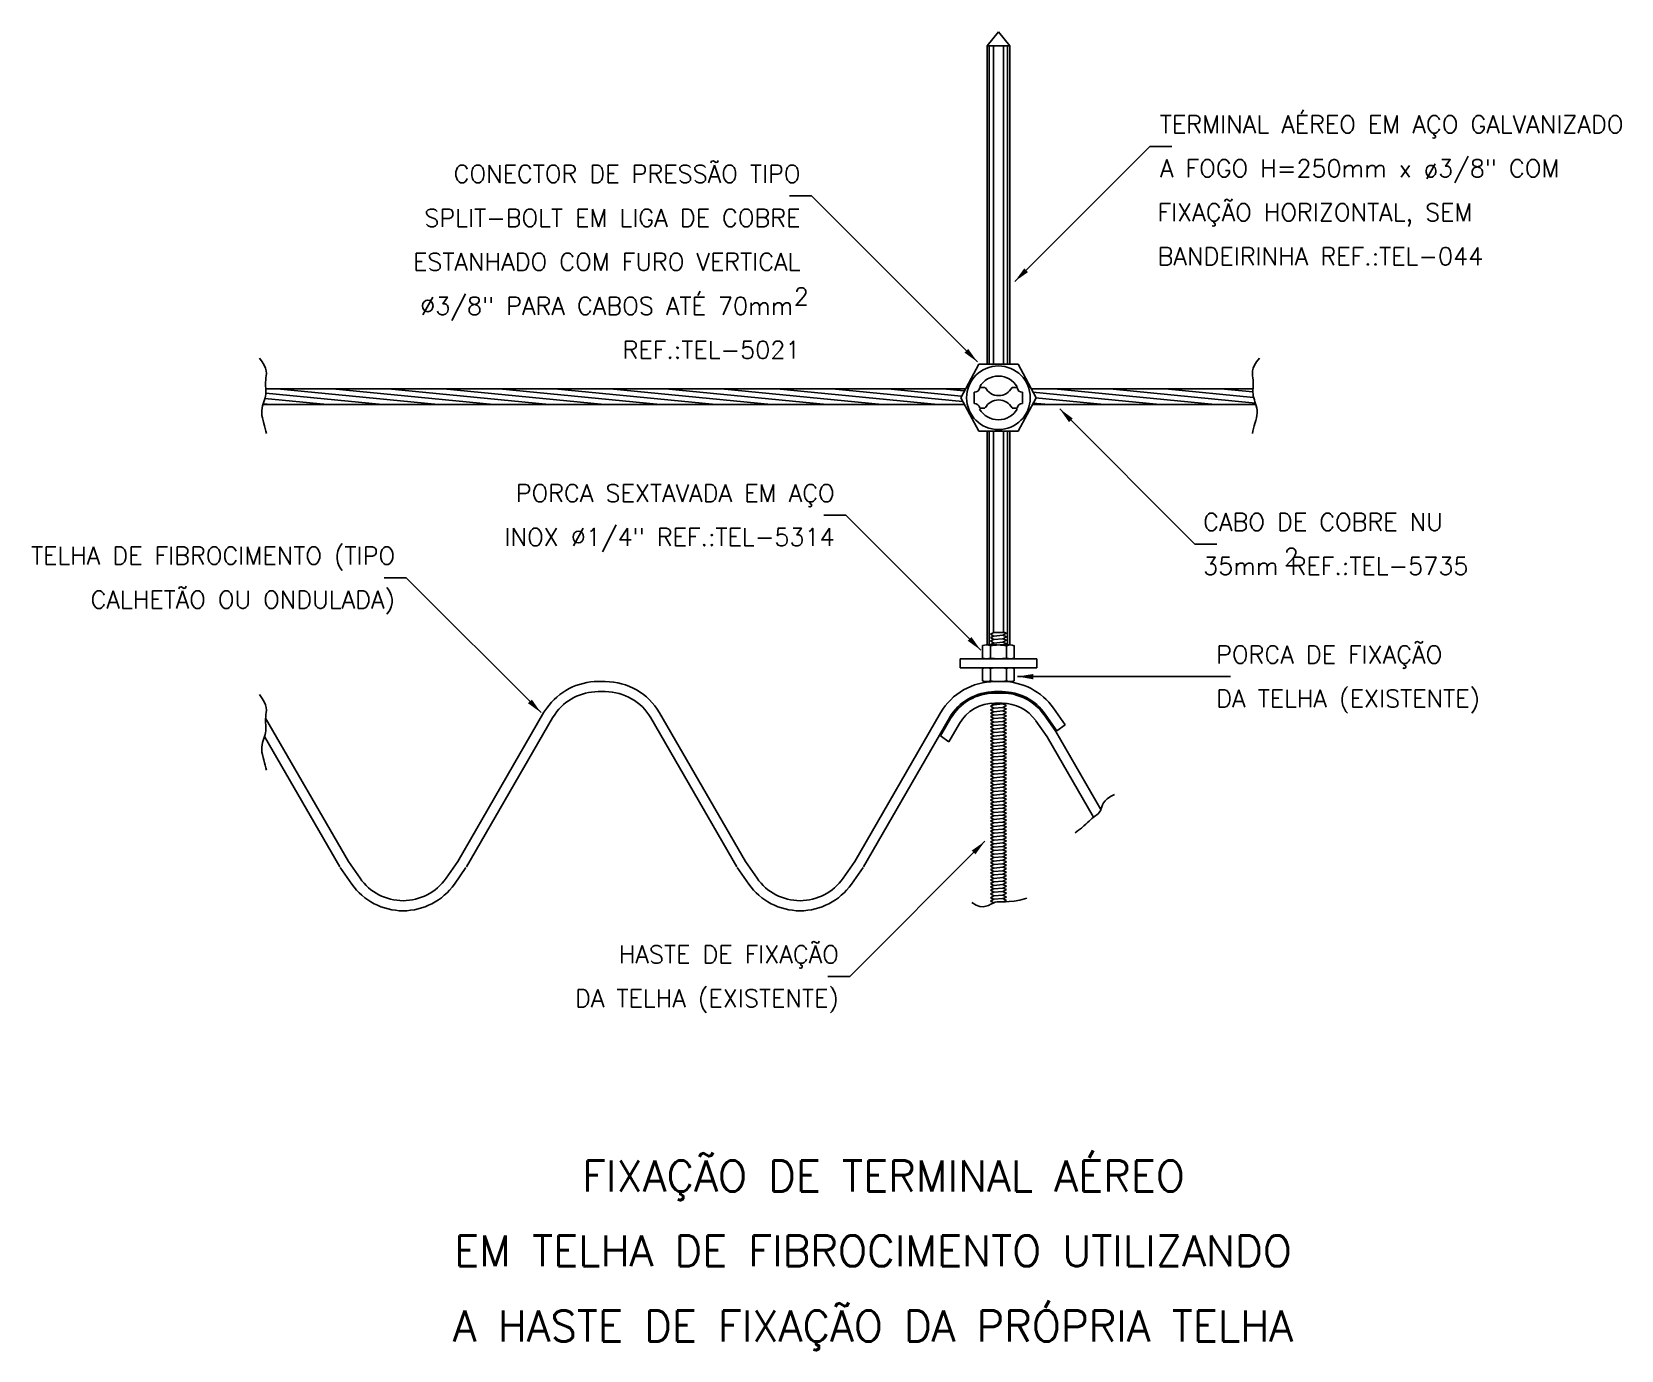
# Model space of a CAD drawing. Header units: millimetres. Extents: x -6086.7 to -6068.7, y -4779.1 to -4764.2.
import ezdxf
from ezdxf.enums import TextEntityAlignment as Align

# ---------------------------------------------------------------- set-up
doc = ezdxf.new("R2010")
doc.units = ezdxf.units.MM
doc.header["$LTSCALE"] = 10
doc.layers.add('Termotécnica', color=7, linetype='Continuous')
doc.styles.add('r140', font='romans.shx')
doc.styles.add('r80', font='romans.shx')

msp = doc.modelspace()

# ---------------------------------------------------------------- linework, layer by layer
at = {"layer": 'Termotécnica', "color": 3}
for p, q in [((-6075.735, -4764.152), (-6075.863, -4764.312)), ((-6075.863, -4764.312), (-6075.607, -4764.312)), ((-6075.863, -4767.932), (-6075.863, -4764.312)), ((-6075.607, -4764.312), (-6075.735, -4764.152)), ((-6075.607, -4767.932), (-6075.607, -4764.312)), ((-6075.863, -4771.124), (-6075.863, -4768.695)), ((-6075.607, -4771.124), (-6075.607, -4768.695)), ((-6076.172, -4771.282), (-6076.172, -4771.384)), ((-6075.298, -4771.282), (-6076.172, -4771.282)), ((-6075.298, -4771.282), (-6075.298, -4771.384)), ((-6076.172, -4771.384), (-6075.298, -4771.384))]:
    msp.add_line(p, q, dxfattribs=at)
at = {"layer": 'Termotécnica', "color": 1}
for p, q in [((-6075.839, -4767.932), (-6075.839, -4764.312)), ((-6075.791, -4767.932), (-6075.791, -4764.312)), ((-6075.679, -4767.932), (-6075.679, -4764.312)), ((-6075.631, -4767.932), (-6075.631, -4764.312)), ((-6082.739, -4768.392), (-6084.068, -4768.262)), ((-6082.108, -4768.392), (-6083.939, -4768.212)), ((-6081.476, -4768.392), (-6083.308, -4768.212)), ((-6080.845, -4768.392), (-6082.677, -4768.212)), ((-6080.214, -4768.392), (-6082.045, -4768.212)), ((-6079.582, -4768.392), (-6081.414, -4768.212)), ((-6078.951, -4768.392), (-6080.783, -4768.212)), ((-6078.32, -4768.392), (-6080.151, -4768.212)), ((-6077.688, -4768.392), (-6079.52, -4768.212)), ((-6077.057, -4768.392), (-6078.889, -4768.212)), ((-6076.426, -4768.392), (-6078.257, -4768.212)), ((-6076.145, -4768.358), (-6077.626, -4768.212)), ((-6076.158, -4768.295), (-6076.995, -4768.212)), ((-6076.127, -4768.236), (-6076.363, -4768.212)), ((-6073.9, -4768.392), (-6075.346, -4768.25)), ((-6073.269, -4768.392), (-6075.101, -4768.212)), ((-6072.813, -4768.375), (-6074.469, -4768.212)), ((-6072.833, -4768.311), (-6073.838, -4768.212)), ((-6072.841, -4768.248), (-6073.207, -4768.212)), ((-6084.002, -4768.392), (-6084.098, -4768.383)), ((-6083.37, -4768.392), (-6084.078, -4768.323)), ((-6075.163, -4768.392), (-6075.344, -4768.375)), ((-6074.532, -4768.392), (-6075.312, -4768.316)), ((-6075.839, -4771.124), (-6075.839, -4768.695)), ((-6075.791, -4770.985), (-6075.791, -4768.695)), ((-6075.679, -4770.985), (-6075.679, -4768.695)), ((-6075.631, -4771.124), (-6075.631, -4768.695)), ((-6075.685, -4771.015), (-6075.786, -4771.024)), ((-6075.685, -4771.055), (-6075.786, -4771.064)), ((-6075.685, -4771.094), (-6075.786, -4771.103)), ((-6075.779, -4771.656), (-6075.806, -4771.659)), ((-6075.665, -4771.666), (-6075.731, -4771.672)), ((-6075.685, -4771.796), (-6075.786, -4771.805)), ((-6075.685, -4771.836), (-6075.786, -4771.845)), ((-6075.685, -4771.875), (-6075.786, -4771.884)), ((-6075.685, -4771.915), (-6075.786, -4771.924)), ((-6075.685, -4771.954), (-6075.786, -4771.963)), ((-6075.685, -4771.994), (-6075.786, -4772.003)), ((-6075.685, -4772.033), (-6075.786, -4772.042)), ((-6075.685, -4772.073), (-6075.786, -4772.082)), ((-6075.685, -4772.112), (-6075.786, -4772.121)), ((-6075.685, -4772.152), (-6075.786, -4772.161)), ((-6075.685, -4772.191), (-6075.786, -4772.2)), ((-6075.685, -4772.231), (-6075.786, -4772.24)), ((-6075.685, -4772.27), (-6075.786, -4772.279)), ((-6075.685, -4772.31), (-6075.786, -4772.319)), ((-6075.685, -4772.349), (-6075.786, -4772.358)), ((-6075.685, -4772.389), (-6075.786, -4772.398)), ((-6075.685, -4772.428), (-6075.786, -4772.437)), ((-6075.685, -4772.468), (-6075.786, -4772.477)), ((-6075.685, -4772.507), (-6075.786, -4772.516)), ((-6075.685, -4772.547), (-6075.786, -4772.556)), ((-6075.685, -4772.586), (-6075.786, -4772.595)), ((-6075.685, -4772.626), (-6075.786, -4772.635)), ((-6075.685, -4772.665), (-6075.786, -4772.674)), ((-6075.685, -4772.705), (-6075.786, -4772.714)), ((-6075.685, -4772.744), (-6075.786, -4772.753)), ((-6075.685, -4772.784), (-6075.786, -4772.793)), ((-6075.685, -4772.823), (-6075.786, -4772.832)), ((-6075.685, -4772.863), (-6075.786, -4772.872)), ((-6075.685, -4772.902), (-6075.786, -4772.911)), ((-6075.685, -4772.942), (-6075.786, -4772.951)), ((-6075.685, -4772.981), (-6075.786, -4772.99)), ((-6075.685, -4773.021), (-6075.786, -4773.03)), ((-6075.685, -4773.06), (-6075.786, -4773.069)), ((-6075.685, -4773.1), (-6075.786, -4773.109)), ((-6075.685, -4773.139), (-6075.786, -4773.148)), ((-6075.685, -4773.179), (-6075.786, -4773.188)), ((-6075.685, -4773.218), (-6075.786, -4773.227)), ((-6075.685, -4773.258), (-6075.786, -4773.267)), ((-6075.685, -4773.297), (-6075.786, -4773.306)), ((-6075.685, -4773.337), (-6075.786, -4773.346)), ((-6075.685, -4773.376), (-6075.786, -4773.385)), ((-6075.685, -4773.416), (-6075.786, -4773.425)), ((-6075.685, -4773.455), (-6075.786, -4773.464)), ((-6075.685, -4773.495), (-6075.786, -4773.504)), ((-6075.685, -4773.534), (-6075.786, -4773.543)), ((-6075.685, -4773.574), (-6075.786, -4773.583)), ((-6075.685, -4773.613), (-6075.786, -4773.622)), ((-6075.685, -4773.653), (-6075.786, -4773.662)), ((-6075.685, -4773.692), (-6075.786, -4773.701)), ((-6075.685, -4773.732), (-6075.786, -4773.741)), ((-6075.685, -4773.771), (-6075.786, -4773.78)), ((-6075.685, -4773.811), (-6075.786, -4773.82)), ((-6075.685, -4773.85), (-6075.786, -4773.859)), ((-6075.685, -4773.89), (-6075.786, -4773.899)), ((-6075.685, -4773.929), (-6075.786, -4773.938)), ((-6075.685, -4773.969), (-6075.786, -4773.978)), ((-6075.685, -4774.008), (-6075.786, -4774.017))]:
    msp.add_line(p, q, dxfattribs=at)
at = {"layer": 'Termotécnica', "color": 2}
for p, q in [((-6075.549, -4766.991), (-6074.013, -4765.455)), ((-6073.763, -4765.455), (-6074.013, -4765.455)), ((-6077.862, -4766.019), (-6078.112, -4766.019)), ((-6075.974, -4767.907), (-6077.862, -4766.019)), ((-6076.164, -4768.314), (-6075.959, -4767.932)), ((-6075.735, -4767.932), (-6075.959, -4767.932)), ((-6075.735, -4767.932), (-6075.511, -4767.932)), ((-6075.511, -4767.932), (-6075.307, -4768.314)), ((-6076.114, -4768.212), (-6084.068, -4768.212)), ((-6076.01, -4768.251), (-6076.01, -4768.38)), ((-6075.89, -4768.198), (-6075.948, -4768.198)), ((-6075.581, -4768.198), (-6075.522, -4768.198)), ((-6075.461, -4768.251), (-6075.461, -4768.38)), ((-6075.366, -4768.212), (-6072.84, -4768.212)), ((-6076.127, -4768.392), (-6084.1, -4768.392)), ((-6075.959, -4768.695), (-6076.164, -4768.314)), ((-6075.89, -4768.432), (-6075.948, -4768.432)), ((-6075.581, -4768.432), (-6075.522, -4768.432)), ((-6075.307, -4768.314), (-6075.511, -4768.695)), ((-6075.353, -4768.392), (-6072.808, -4768.392)), ((-6075.038, -4768.441), (-6073.503, -4769.977)), ((-6075.735, -4768.695), (-6075.959, -4768.695)), ((-6075.735, -4768.695), (-6075.511, -4768.695)), ((-6077.472, -4769.649), (-6077.722, -4769.649)), ((-6075.937, -4771.184), (-6077.472, -4769.649)), ((-6073.253, -4769.977), (-6073.503, -4769.977)), ((-6082.472, -4770.36), (-6082.722, -4770.36)), ((-6080.937, -4771.895), (-6082.472, -4770.36)), ((-6075.786, -4770.985), (-6075.825, -4771.001)), ((-6075.825, -4771.001), (-6075.786, -4771.024)), ((-6075.664, -4770.985), (-6075.786, -4770.985)), ((-6075.645, -4770.992), (-6075.685, -4771.015)), ((-6075.685, -4771.015), (-6075.645, -4771.032)), ((-6075.664, -4770.985), (-6075.645, -4770.992)), ((-6075.915, -4771.133), (-6075.915, -4771.274)), ((-6075.876, -4771.124), (-6075.751, -4771.124)), ((-6075.786, -4771.024), (-6075.825, -4771.04)), ((-6075.825, -4771.04), (-6075.786, -4771.064)), ((-6075.786, -4771.064), (-6075.825, -4771.08)), ((-6075.825, -4771.08), (-6075.786, -4771.103)), ((-6075.786, -4771.103), (-6075.825, -4771.119)), ((-6075.825, -4771.119), (-6075.817, -4771.124)), ((-6075.825, -4771.133), (-6075.825, -4771.274)), ((-6075.61, -4771.124), (-6075.719, -4771.124)), ((-6075.645, -4771.032), (-6075.685, -4771.055)), ((-6075.685, -4771.055), (-6075.645, -4771.071)), ((-6075.645, -4771.071), (-6075.685, -4771.094)), ((-6075.685, -4771.094), (-6075.645, -4771.111)), ((-6075.645, -4771.111), (-6075.669, -4771.124)), ((-6075.645, -4771.133), (-6075.645, -4771.274)), ((-6075.555, -4771.133), (-6075.555, -4771.274)), ((-6075.876, -4771.282), (-6075.751, -4771.282)), ((-6075.61, -4771.282), (-6075.719, -4771.282)), ((-6080.206, -4771.541), (-6080.289, -4771.541)), ((-6075.915, -4771.392), (-6075.915, -4771.533)), ((-6075.876, -4771.384), (-6075.751, -4771.384)), ((-6075.876, -4771.541), (-6075.751, -4771.541)), ((-6075.825, -4771.392), (-6075.825, -4771.533)), ((-6075.776, -4771.541), (-6075.693, -4771.541)), ((-6075.61, -4771.384), (-6075.719, -4771.384)), ((-6075.61, -4771.541), (-6075.719, -4771.541)), ((-6075.645, -4771.392), (-6075.645, -4771.533)), ((-6075.555, -4771.392), (-6075.555, -4771.533)), ((-6075.518, -4771.484), (-6073.346, -4771.484)), ((-6073.096, -4771.484), (-6073.346, -4771.484)), ((-6080.206, -4771.656), (-6080.289, -4771.656)), ((-6075.806, -4771.659), (-6075.825, -4771.67)), ((-6075.825, -4771.67), (-6075.818, -4771.673)), ((-6075.809, -4771.657), (-6075.806, -4771.659)), ((-6075.776, -4771.656), (-6075.693, -4771.656)), ((-6075.776, -4771.672), (-6075.693, -4771.672)), ((-6075.651, -4771.658), (-6075.665, -4771.666)), ((-6075.665, -4771.666), (-6075.647, -4771.674)), ((-6081.885, -4773.589), (-6080.904, -4771.89)), ((-6078.612, -4773.589), (-6079.589, -4771.897)), ((-6077.37, -4773.589), (-6076.393, -4771.897)), ((-6075.786, -4771.805), (-6075.825, -4771.821)), ((-6075.825, -4771.821), (-6075.786, -4771.845)), ((-6075.786, -4771.845), (-6075.825, -4771.861)), ((-6075.825, -4771.861), (-6075.786, -4771.884)), ((-6075.786, -4771.884), (-6075.825, -4771.9)), ((-6075.825, -4771.9), (-6075.786, -4771.924)), ((-6075.786, -4771.924), (-6075.825, -4771.94)), ((-6075.814, -4771.789), (-6075.786, -4771.805)), ((-6075.776, -4771.787), (-6075.693, -4771.787)), ((-6075.67, -4771.788), (-6075.685, -4771.796)), ((-6075.685, -4771.796), (-6075.645, -4771.813)), ((-6075.645, -4771.813), (-6075.685, -4771.836)), ((-6075.685, -4771.836), (-6075.645, -4771.852)), ((-6075.645, -4771.852), (-6075.685, -4771.875)), ((-6075.685, -4771.875), (-6075.645, -4771.892)), ((-6075.645, -4771.892), (-6075.685, -4771.915)), ((-6075.685, -4771.915), (-6075.645, -4771.931)), ((-6083.128, -4773.589), (-6084.069, -4771.958)), ((-6081.785, -4773.647), (-6080.806, -4771.952)), ((-6078.712, -4773.647), (-6079.689, -4771.955)), ((-6077.27, -4773.647), (-6076.293, -4771.955)), ((-6076.393, -4772.16), (-6076.279, -4771.963)), ((-6076.298, -4772.226), (-6076.179, -4772.02)), ((-6075.825, -4771.94), (-6075.786, -4771.963)), ((-6075.786, -4771.963), (-6075.825, -4771.979)), ((-6075.825, -4771.979), (-6075.786, -4772.003)), ((-6075.786, -4772.003), (-6075.825, -4772.019)), ((-6075.825, -4772.019), (-6075.786, -4772.042)), ((-6075.786, -4772.042), (-6075.825, -4772.058)), ((-6075.825, -4772.058), (-6075.786, -4772.082)), ((-6075.786, -4772.082), (-6075.825, -4772.098)), ((-6075.825, -4772.098), (-6075.786, -4772.121)), ((-6075.645, -4771.931), (-6075.685, -4771.954)), ((-6075.685, -4771.954), (-6075.645, -4771.971)), ((-6075.645, -4771.971), (-6075.685, -4771.994)), ((-6075.685, -4771.994), (-6075.645, -4772.01)), ((-6075.645, -4772.01), (-6075.685, -4772.033)), ((-6075.685, -4772.033), (-6075.645, -4772.05)), ((-6075.645, -4772.05), (-6075.685, -4772.073)), ((-6075.685, -4772.073), (-6075.645, -4772.089)), ((-6075.645, -4772.089), (-6075.685, -4772.112)), ((-6075.071, -4772.1), (-6074.977, -4772.034)), ((-6083.227, -4773.647), (-6084.082, -4772.166)), ((-6076.298, -4772.226), (-6076.393, -4772.16)), ((-6075.786, -4772.121), (-6075.825, -4772.137)), ((-6075.825, -4772.137), (-6075.786, -4772.161)), ((-6075.786, -4772.161), (-6075.825, -4772.177)), ((-6075.825, -4772.177), (-6075.786, -4772.2)), ((-6075.786, -4772.2), (-6075.825, -4772.216)), ((-6075.825, -4772.216), (-6075.786, -4772.24)), ((-6075.786, -4772.24), (-6075.825, -4772.256)), ((-6075.825, -4772.256), (-6075.786, -4772.279)), ((-6075.786, -4772.279), (-6075.825, -4772.295)), ((-6075.685, -4772.112), (-6075.645, -4772.129)), ((-6075.645, -4772.129), (-6075.685, -4772.152)), ((-6075.685, -4772.152), (-6075.645, -4772.168)), ((-6075.645, -4772.168), (-6075.685, -4772.191)), ((-6075.685, -4772.191), (-6075.645, -4772.208)), ((-6075.645, -4772.208), (-6075.685, -4772.231)), ((-6075.685, -4772.231), (-6075.645, -4772.247)), ((-6075.645, -4772.247), (-6075.685, -4772.27)), ((-6075.685, -4772.27), (-6075.645, -4772.287)), ((-6074.654, -4773.084), (-6075.181, -4772.171)), ((-6074.571, -4772.998), (-6075.084, -4772.109)), ((-6075.825, -4772.295), (-6075.786, -4772.319)), ((-6075.786, -4772.319), (-6075.825, -4772.335)), ((-6075.825, -4772.335), (-6075.786, -4772.358)), ((-6075.786, -4772.358), (-6075.825, -4772.374)), ((-6075.825, -4772.374), (-6075.786, -4772.398)), ((-6075.786, -4772.398), (-6075.825, -4772.414)), ((-6075.825, -4772.414), (-6075.786, -4772.437)), ((-6075.786, -4772.437), (-6075.825, -4772.453)), ((-6075.825, -4772.453), (-6075.786, -4772.477)), ((-6075.645, -4772.287), (-6075.685, -4772.31)), ((-6075.685, -4772.31), (-6075.645, -4772.326)), ((-6075.645, -4772.326), (-6075.685, -4772.349)), ((-6075.685, -4772.349), (-6075.645, -4772.366)), ((-6075.645, -4772.366), (-6075.685, -4772.389)), ((-6075.685, -4772.389), (-6075.645, -4772.405)), ((-6075.645, -4772.405), (-6075.685, -4772.428)), ((-6075.685, -4772.428), (-6075.645, -4772.445)), ((-6075.645, -4772.445), (-6075.685, -4772.468)), ((-6075.786, -4772.477), (-6075.825, -4772.493)), ((-6075.825, -4772.493), (-6075.786, -4772.516)), ((-6075.786, -4772.516), (-6075.825, -4772.532)), ((-6075.825, -4772.532), (-6075.786, -4772.556)), ((-6075.786, -4772.556), (-6075.825, -4772.572)), ((-6075.825, -4772.572), (-6075.786, -4772.595)), ((-6075.786, -4772.595), (-6075.825, -4772.611)), ((-6075.825, -4772.611), (-6075.786, -4772.635)), ((-6075.786, -4772.635), (-6075.825, -4772.651)), ((-6075.685, -4772.468), (-6075.645, -4772.484)), ((-6075.645, -4772.484), (-6075.685, -4772.507)), ((-6075.685, -4772.507), (-6075.645, -4772.524)), ((-6075.645, -4772.524), (-6075.685, -4772.547)), ((-6075.685, -4772.547), (-6075.645, -4772.563)), ((-6075.645, -4772.563), (-6075.685, -4772.586)), ((-6075.685, -4772.586), (-6075.645, -4772.603)), ((-6075.645, -4772.603), (-6075.685, -4772.626)), ((-6075.685, -4772.626), (-6075.645, -4772.642)), ((-6075.645, -4772.642), (-6075.685, -4772.665)), ((-6075.825, -4772.651), (-6075.786, -4772.674)), ((-6075.786, -4772.674), (-6075.825, -4772.69)), ((-6075.825, -4772.69), (-6075.786, -4772.714)), ((-6075.786, -4772.714), (-6075.825, -4772.73)), ((-6075.825, -4772.73), (-6075.786, -4772.753)), ((-6075.786, -4772.753), (-6075.825, -4772.769)), ((-6075.825, -4772.769), (-6075.786, -4772.793)), ((-6075.786, -4772.793), (-6075.825, -4772.809)), ((-6075.825, -4772.809), (-6075.786, -4772.832)), ((-6075.685, -4772.665), (-6075.645, -4772.682)), ((-6075.645, -4772.682), (-6075.685, -4772.705)), ((-6075.685, -4772.705), (-6075.645, -4772.721)), ((-6075.645, -4772.721), (-6075.685, -4772.744)), ((-6075.685, -4772.744), (-6075.645, -4772.761)), ((-6075.645, -4772.761), (-6075.685, -4772.784)), ((-6075.685, -4772.784), (-6075.645, -4772.8)), ((-6075.645, -4772.8), (-6075.685, -4772.823)), ((-6075.685, -4772.823), (-6075.645, -4772.84)), ((-6075.786, -4772.832), (-6075.825, -4772.848)), ((-6075.825, -4772.848), (-6075.786, -4772.872)), ((-6075.786, -4772.872), (-6075.825, -4772.888)), ((-6075.825, -4772.888), (-6075.786, -4772.911)), ((-6075.786, -4772.911), (-6075.825, -4772.927)), ((-6075.825, -4772.927), (-6075.786, -4772.951)), ((-6075.786, -4772.951), (-6075.825, -4772.967)), ((-6075.825, -4772.967), (-6075.786, -4772.99)), ((-6075.786, -4772.99), (-6075.825, -4773.007)), ((-6075.825, -4773.007), (-6075.786, -4773.03)), ((-6075.645, -4772.84), (-6075.685, -4772.863)), ((-6075.685, -4772.863), (-6075.645, -4772.879)), ((-6075.645, -4772.879), (-6075.685, -4772.902)), ((-6075.685, -4772.902), (-6075.645, -4772.919)), ((-6075.645, -4772.919), (-6075.685, -4772.942)), ((-6075.685, -4772.942), (-6075.645, -4772.958)), ((-6075.645, -4772.958), (-6075.685, -4772.981)), ((-6075.685, -4772.981), (-6075.645, -4772.998)), ((-6075.645, -4772.998), (-6075.685, -4773.021)), ((-6075.786, -4773.03), (-6075.825, -4773.046)), ((-6075.825, -4773.046), (-6075.786, -4773.069)), ((-6075.786, -4773.069), (-6075.825, -4773.086)), ((-6075.825, -4773.086), (-6075.786, -4773.109)), ((-6075.786, -4773.109), (-6075.825, -4773.125)), ((-6075.825, -4773.125), (-6075.786, -4773.148)), ((-6075.786, -4773.148), (-6075.825, -4773.165)), ((-6075.825, -4773.165), (-6075.786, -4773.188)), ((-6075.786, -4773.188), (-6075.825, -4773.204)), ((-6075.685, -4773.021), (-6075.645, -4773.037)), ((-6075.645, -4773.037), (-6075.685, -4773.06)), ((-6075.685, -4773.06), (-6075.645, -4773.077)), ((-6075.645, -4773.077), (-6075.685, -4773.1)), ((-6075.685, -4773.1), (-6075.645, -4773.116)), ((-6075.645, -4773.116), (-6075.685, -4773.139)), ((-6075.685, -4773.139), (-6075.645, -4773.156)), ((-6075.645, -4773.156), (-6075.685, -4773.179)), ((-6075.685, -4773.179), (-6075.645, -4773.195)), ((-6075.889, -4773.358), (-6077.425, -4774.894)), ((-6075.825, -4773.204), (-6075.786, -4773.227)), ((-6075.786, -4773.227), (-6075.825, -4773.244)), ((-6075.825, -4773.244), (-6075.786, -4773.267)), ((-6075.786, -4773.267), (-6075.825, -4773.283)), ((-6075.825, -4773.283), (-6075.786, -4773.306)), ((-6075.786, -4773.306), (-6075.825, -4773.323)), ((-6075.825, -4773.323), (-6075.786, -4773.346)), ((-6075.786, -4773.346), (-6075.825, -4773.362)), ((-6075.825, -4773.362), (-6075.786, -4773.385)), ((-6075.645, -4773.195), (-6075.685, -4773.218)), ((-6075.685, -4773.218), (-6075.645, -4773.235)), ((-6075.645, -4773.235), (-6075.685, -4773.258)), ((-6075.685, -4773.258), (-6075.645, -4773.274)), ((-6075.645, -4773.274), (-6075.685, -4773.297)), ((-6075.685, -4773.297), (-6075.645, -4773.314)), ((-6075.645, -4773.314), (-6075.685, -4773.337)), ((-6075.685, -4773.337), (-6075.645, -4773.353)), ((-6075.645, -4773.353), (-6075.685, -4773.376)), ((-6075.786, -4773.385), (-6075.825, -4773.402)), ((-6075.825, -4773.402), (-6075.786, -4773.425)), ((-6075.786, -4773.425), (-6075.825, -4773.441)), ((-6075.825, -4773.441), (-6075.786, -4773.464)), ((-6075.786, -4773.464), (-6075.825, -4773.481)), ((-6075.825, -4773.481), (-6075.786, -4773.504)), ((-6075.786, -4773.504), (-6075.825, -4773.52)), ((-6075.825, -4773.52), (-6075.786, -4773.543)), ((-6075.786, -4773.543), (-6075.825, -4773.56)), ((-6075.685, -4773.376), (-6075.645, -4773.393)), ((-6075.645, -4773.393), (-6075.685, -4773.416)), ((-6075.685, -4773.416), (-6075.645, -4773.432)), ((-6075.645, -4773.432), (-6075.685, -4773.455)), ((-6075.685, -4773.455), (-6075.645, -4773.472)), ((-6075.645, -4773.472), (-6075.685, -4773.495)), ((-6075.685, -4773.495), (-6075.645, -4773.511)), ((-6075.645, -4773.511), (-6075.685, -4773.534)), ((-6075.685, -4773.534), (-6075.645, -4773.551)), ((-6075.645, -4773.551), (-6075.685, -4773.574)), ((-6075.825, -4773.56), (-6075.786, -4773.583)), ((-6075.786, -4773.583), (-6075.825, -4773.599)), ((-6075.825, -4773.599), (-6075.786, -4773.622)), ((-6075.786, -4773.622), (-6075.825, -4773.639)), ((-6075.825, -4773.639), (-6075.786, -4773.662)), ((-6075.786, -4773.662), (-6075.825, -4773.678)), ((-6075.825, -4773.678), (-6075.786, -4773.701)), ((-6075.786, -4773.701), (-6075.825, -4773.718)), ((-6075.825, -4773.718), (-6075.786, -4773.741)), ((-6075.685, -4773.574), (-6075.645, -4773.59)), ((-6075.645, -4773.59), (-6075.685, -4773.613)), ((-6075.685, -4773.613), (-6075.645, -4773.63)), ((-6075.645, -4773.63), (-6075.685, -4773.653)), ((-6075.685, -4773.653), (-6075.645, -4773.669)), ((-6075.645, -4773.669), (-6075.685, -4773.692)), ((-6075.685, -4773.692), (-6075.645, -4773.709)), ((-6075.645, -4773.709), (-6075.685, -4773.732)), ((-6075.786, -4773.741), (-6075.825, -4773.757)), ((-6075.825, -4773.757), (-6075.786, -4773.78)), ((-6075.786, -4773.78), (-6075.825, -4773.797)), ((-6075.825, -4773.797), (-6075.786, -4773.82)), ((-6075.786, -4773.82), (-6075.825, -4773.836)), ((-6075.825, -4773.836), (-6075.786, -4773.859)), ((-6075.786, -4773.859), (-6075.825, -4773.876)), ((-6075.825, -4773.876), (-6075.786, -4773.899)), ((-6075.786, -4773.899), (-6075.825, -4773.915)), ((-6075.685, -4773.732), (-6075.645, -4773.748)), ((-6075.645, -4773.748), (-6075.685, -4773.771)), ((-6075.685, -4773.771), (-6075.645, -4773.788)), ((-6075.645, -4773.788), (-6075.685, -4773.811)), ((-6075.685, -4773.811), (-6075.645, -4773.827)), ((-6075.645, -4773.827), (-6075.685, -4773.85)), ((-6075.685, -4773.85), (-6075.645, -4773.867)), ((-6075.645, -4773.867), (-6075.685, -4773.89)), ((-6075.685, -4773.89), (-6075.645, -4773.906)), ((-6075.645, -4773.906), (-6075.685, -4773.929)), ((-6075.825, -4773.915), (-6075.786, -4773.938)), ((-6075.786, -4773.938), (-6075.825, -4773.955)), ((-6075.825, -4773.955), (-6075.786, -4773.978)), ((-6075.786, -4773.978), (-6075.825, -4774.001)), ((-6075.825, -4774.001), (-6075.786, -4774.017)), ((-6075.786, -4774.017), (-6075.825, -4774.04)), ((-6075.825, -4774.04), (-6075.786, -4774.057)), ((-6075.685, -4773.929), (-6075.645, -4773.946)), ((-6075.645, -4773.946), (-6075.685, -4773.969)), ((-6075.685, -4773.969), (-6075.645, -4773.992)), ((-6075.645, -4773.992), (-6075.685, -4774.008)), ((-6075.685, -4774.008), (-6075.645, -4774.032)), ((-6075.645, -4774.032), (-6075.68, -4774.046)), ((-6077.425, -4774.894), (-6077.675, -4774.894))]:
    msp.add_line(p, q, dxfattribs=at)
at = {"layer": 'Termotécnica', "color": 1}
for points in [[(-6084.14, -4767.862), (-6084.107, -4767.904), (-6084.084, -4767.943), (-6084.07, -4767.977), (-6084.063, -4768.008), (-6084.061, -4768.037), (-6084.062, -4768.064), (-6084.065, -4768.089), (-6084.068, -4768.113), (-6084.07, -4768.136), (-6084.07, -4768.16), (-6084.069, -4768.182), (-6084.068, -4768.205), (-6084.067, -4768.227), (-6084.067, -4768.25), (-6084.068, -4768.272), (-6084.071, -4768.294), (-6084.076, -4768.316), (-6084.083, -4768.338), (-6084.09, -4768.36), (-6084.098, -4768.383), (-6084.105, -4768.407), (-6084.11, -4768.432), (-6084.113, -4768.458), (-6084.114, -4768.485), (-6084.111, -4768.514), (-6084.106, -4768.544), (-6084.098, -4768.574), (-6084.09, -4768.605), (-6084.081, -4768.635), (-6084.073, -4768.664), (-6084.066, -4768.692), (-6084.061, -4768.719)], [(-6072.768, -4767.862), (-6072.801, -4767.904), (-6072.824, -4767.943), (-6072.838, -4767.977), (-6072.845, -4768.008), (-6072.847, -4768.037), (-6072.846, -4768.064), (-6072.843, -4768.089), (-6072.84, -4768.113), (-6072.838, -4768.136), (-6072.838, -4768.16), (-6072.839, -4768.182), (-6072.84, -4768.205), (-6072.841, -4768.227), (-6072.841, -4768.25), (-6072.84, -4768.272), (-6072.837, -4768.294), (-6072.832, -4768.316), (-6072.825, -4768.338), (-6072.818, -4768.36), (-6072.81, -4768.383), (-6072.803, -4768.407), (-6072.798, -4768.432), (-6072.794, -4768.458), (-6072.794, -4768.485), (-6072.796, -4768.514), (-6072.802, -4768.544), (-6072.809, -4768.574), (-6072.818, -4768.605), (-6072.827, -4768.635), (-6072.835, -4768.664), (-6072.842, -4768.692), (-6072.847, -4768.719)], [(-6084.14, -4771.69), (-6084.107, -4771.733), (-6084.084, -4771.771), (-6084.07, -4771.806), (-6084.063, -4771.837), (-6084.061, -4771.866), (-6084.062, -4771.892), (-6084.065, -4771.917), (-6084.068, -4771.942), (-6084.07, -4771.965), (-6084.07, -4771.988), (-6084.069, -4772.011), (-6084.068, -4772.034), (-6084.067, -4772.056), (-6084.067, -4772.079), (-6084.068, -4772.101), (-6084.071, -4772.123), (-6084.076, -4772.145), (-6084.083, -4772.167), (-6084.09, -4772.189), (-6084.098, -4772.212), (-6084.105, -4772.236), (-6084.11, -4772.261), (-6084.113, -4772.286), (-6084.114, -4772.314), (-6084.111, -4772.343), (-6084.106, -4772.372), (-6084.098, -4772.403), (-6084.09, -4772.433), (-6084.081, -4772.464), (-6084.073, -4772.493), (-6084.066, -4772.521), (-6084.061, -4772.548)], [(-6074.414, -4772.824), (-6074.461, -4772.849), (-6074.497, -4772.874), (-6074.522, -4772.899), (-6074.54, -4772.922), (-6074.552, -4772.945), (-6074.56, -4772.966), (-6074.566, -4772.985), (-6074.572, -4773.003), (-6074.581, -4773.018), (-6074.591, -4773.032), (-6074.602, -4773.044), (-6074.615, -4773.055), (-6074.629, -4773.066), (-6074.644, -4773.076), (-6074.659, -4773.087), (-6074.674, -4773.099), (-6074.689, -4773.112), (-6074.705, -4773.127), (-6074.722, -4773.143), (-6074.742, -4773.162), (-6074.765, -4773.183), (-6074.792, -4773.207), (-6074.824, -4773.233), (-6074.862, -4773.263)], [(-6075.411, -4774.005), (-6075.491, -4774.026), (-6075.558, -4774.038), (-6075.612, -4774.044), (-6075.656, -4774.046), (-6075.693, -4774.046), (-6075.723, -4774.045), (-6075.749, -4774.047), (-6075.773, -4774.051), (-6075.797, -4774.061), (-6075.822, -4774.074), (-6075.848, -4774.087), (-6075.877, -4774.097), (-6075.909, -4774.102), (-6075.946, -4774.098), (-6075.988, -4774.083), (-6076.037, -4774.054)]]:
    msp.add_lwpolyline(points, dxfattribs=at)
at = {"layer": 'Termotécnica', "color": 2}
for points in [[(-6080.872, -4771.845), (-6080.904, -4771.89)], [(-6080.778, -4771.911), (-6080.806, -4771.952)], [(-6075.216, -4771.92), (-6075.084, -4772.109)], [(-6075.204, -4771.911), (-6075.071, -4772.1)], [(-6075.109, -4771.845), (-6074.977, -4772.034)], [(-6075.311, -4771.986), (-6075.181, -4772.171)], [(-6083.09, -4773.844), (-6083.222, -4773.655)], [(-6082.995, -4773.778), (-6083.128, -4773.589)], [(-6082.017, -4773.778), (-6081.885, -4773.589)], [(-6081.923, -4773.844), (-6081.791, -4773.655)], [(-6078.574, -4773.844), (-6078.707, -4773.655)], [(-6078.48, -4773.778), (-6078.612, -4773.589)], [(-6077.502, -4773.778), (-6077.37, -4773.589)], [(-6077.407, -4773.844), (-6077.275, -4773.655)]]:
    msp.add_lwpolyline(points, dxfattribs=at)
msp.add_circle((-6075.735, -4768.314), 0.362, dxfattribs=at)
for centre, radius, start, end in [((-6075.735, -4768.314), 0.247, 30.1149, 149.8851), ((-6076.006, -4768.193), 0.0581, 266.3623, 354.8021), ((-6075.733, -4768.118), 0.172, 207.6289, 332.3711), ((-6075.465, -4768.193), 0.0581, 185.1979, 273.6377), ((-6076.006, -4768.437), 0.0581, 5.1979, 93.6377), ((-6075.735, -4768.316), 0.249, 210.8292, 329.1708), ((-6075.733, -4768.51), 0.172, 27.6289, 152.3711), ((-6075.465, -4768.437), 0.0581, 86.3623, 174.8021), ((-6075.87, -4771.252), 0.128, 69.4317, 110.5683), ((-6075.735, -4771.62), 0.495, 79.5303, 100.4697), ((-6075.6, -4771.251), 0.126, 69.1361, 110.8639), ((-6075.87, -4771.154), 0.128, 249.4317, 290.5683), ((-6075.735, -4770.787), 0.495, 259.5303, 280.4697), ((-6075.6, -4771.156), 0.126, 249.1361, 290.8639), ((-6080.289, -4772.253), 0.712, 90, 145), ((-6080.206, -4772.253), 0.712, 30, 90), ((-6075.776, -4772.253), 0.712, 90, 150), ((-6075.87, -4771.512), 0.128, 69.4317, 110.5683), ((-6075.87, -4771.413), 0.128, 249.4317, 290.5683), ((-6075.735, -4771.879), 0.495, 79.5303, 100.4697), ((-6075.735, -4771.046), 0.495, 259.5303, 280.4697), ((-6075.693, -4772.253), 0.712, 35, 90), ((-6075.6, -4771.51), 0.126, 69.1361, 110.8639), ((-6075.6, -4771.415), 0.126, 249.1361, 290.8639), ((-6080.289, -4772.253), 0.597, 90, 145), ((-6080.289, -4772.253), 0.597, 90, 145), ((-6080.206, -4772.253), 0.597, 30, 90), ((-6075.776, -4772.253), 0.597, 90, 150), ((-6075.776, -4772.253), 0.581, 90, 150), ((-6075.693, -4772.253), 0.597, 35, 90), ((-6075.693, -4772.253), 0.597, 35, 90), ((-6075.693, -4772.253), 0.581, 35, 90), ((-6075.776, -4772.253), 0.466, 90, 150), ((-6075.693, -4772.253), 0.466, 35, 90), ((-6082.506, -4773.436), 0.712, 215, 270), ((-6082.506, -4773.436), 0.597, 215, 270), ((-6082.506, -4773.436), 0.597, 270, 325), ((-6082.506, -4773.436), 0.597, 270, 325), ((-6082.506, -4773.436), 0.712, 270, 325), ((-6077.991, -4773.436), 0.712, 215, 270), ((-6077.991, -4773.436), 0.597, 215, 270), ((-6077.991, -4773.436), 0.597, 270, 325), ((-6077.991, -4773.436), 0.597, 270, 325), ((-6077.991, -4773.436), 0.712, 270, 325)]:
    msp.add_arc(centre, radius, start, end, dxfattribs=at)
for points in [[(-6075.399, -4766.885), (-6075.442, -4766.843), (-6075.549, -4766.991)], [(-6076.079, -4767.758), (-6076.122, -4767.8), (-6075.974, -4767.907)], [(-6074.933, -4768.591), (-6074.89, -4768.549), (-6075.038, -4768.441)], [(-6076.042, -4771.035), (-6076.085, -4771.077), (-6075.937, -4771.184)], [(-6075.338, -4771.516), (-6075.337, -4771.455), (-6075.518, -4771.484)], [(-6081.042, -4771.746), (-6081.085, -4771.788), (-6080.937, -4771.895)], [(-6076.039, -4773.463), (-6075.997, -4773.506), (-6075.889, -4773.358)]]:
    msp.add_solid(points, dxfattribs=at)

# ---------------------------------------------------------------- texts
at = {"layer": 'Termotécnica', "color": 2, "style": 'r80'}
for s, p in [('TERMINAL AÉREO EM AÇO GALVANIZADO', (-6073.899, -4765.305)), ('A FOGO H=250mm x ø3/8" COM', (-6073.898, -4765.805)), ('FIXAÇÃO HORIZONTAL, SEM', (-6073.926, -4766.305)), ('BANDEIRINHA REF.:TEL-044', (-6073.925, -4766.805)), ('2', (-6078.063, -4767.262)), ('CABO DE COBRE NU', (-6073.407, -4769.827)), ('2', (-6072.489, -4770.225)), ('35mm REF.:TEL-5735', (-6073.407, -4770.327)), ('PORCA DE FIXAÇÃO', (-6073.259, -4771.334)), ('DA TELHA (EXISTENTE)', (-6073.258, -4771.834))]:
    msp.add_text(s, height=0.2, dxfattribs=at).set_placement(p)
for s, p in [('CONECTOR DE PRESSÃO TIPO', (-6077.987, -4765.868)), ('SPLIT-BOLT EM LIGA DE COBRE', (-6077.987, -4766.369)), ('ESTANHADO COM FURO VERTICAL', (-6077.987, -4766.868)), ('%%C3/8" PARA CABOS ATÉ 70mm', (-6078.068, -4767.369)), ('REF.:TEL-5021', (-6077.987, -4767.869)), ('PORCA SEXTAVADA EM AÇO', (-6077.598, -4769.499)), ('INOX %%C1/4" REF.:TEL-5314', (-6077.598, -4769.998)), ('TELHA DE FIBROCIMENTO (TIPO', (-6082.597, -4770.21)), ('CALHETÃO OU ONDULADA)', (-6082.597, -4770.71)), ('HASTE DE FIXAÇÃO', (-6077.55, -4774.744)), ('DA TELHA (EXISTENTE)', (-6077.55, -4775.243))]:
    msp.add_text(s, height=0.2, dxfattribs=at).set_placement(p, align=Align.RIGHT)
at = {"layer": 'Termotécnica', "color": 5, "style": 'r140'}
for s, p in [(' FIXAÇÃO DE TERMINAL AÉREO', (-6077.162, -4777.444)), ('EM TELHA DE FIBROCIMENTO UTILIZANDO', (-6077.162, -4778.295)), ('A HASTE DE FIXAÇÃO DA PRÓPRIA TELHA', (-6077.162, -4779.15))]:
    msp.add_text(s, height=0.35, dxfattribs=at).set_placement(p, align=Align.BOTTOM_CENTER)

doc.saveas('drawing.dxf')
